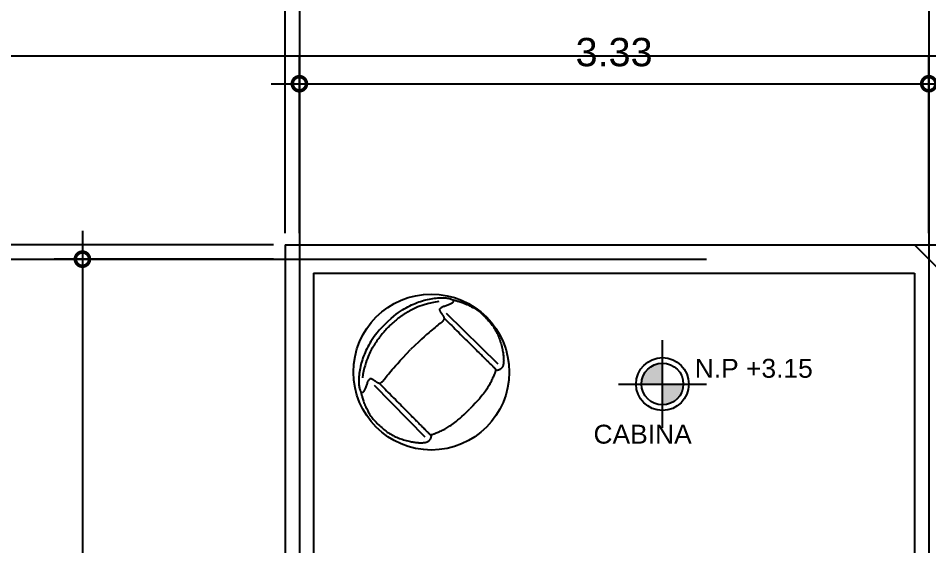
# Model space of a CAD drawing. Header units: inches. Extents: x -370 to 18, y -197 to 199.
# Drawn here: x -169.6 to -164.778, y 178.065 to 180.858 of the extents above; entities that cross this region are included whole.
import ezdxf
from ezdxf.enums import TextEntityAlignment as Align

# ---------------------------------------------------------------- set-up
doc = ezdxf.new("R2010")
doc.units = ezdxf.units.IN
doc.header["$MEASUREMENT"] = 0
doc.header["$PDMODE"] = 34
doc.header["$PDSIZE"] = 0.2
doc.linetypes.add('CENTER2', pattern=[28.575, 19.05, -3.175, 3.175, -3.175])
doc.layers.add('MUEBLES', color=7, linetype='Continuous')
doc.styles.get("Standard").update_dxf_attribs({"font": 'arial.ttf'})
doc.dimstyles.new('E100', dxfattribs={"dimtxt": 0.15, "dimasz": 0.15, "dimexe": 0.15, "dimexo": 0.0625, "dimgap": 0.09, "dimtad": 1, "dimzin": 0, "dimdsep": 46, "dimtxsty": 'Standard', "dimblk": 'DOTSMALL', "dimcen": 0.09, "dimdle": 0.15, "dimclrd": 1, "dimclre": 1, "dimclrt": 2, "dimazin": 0, "dimtfac": 1, "dimtofl": 0, "dimtmove": 1, "dimatfit": 1, "dimldrblk": 'OPEN90', "dimfxl": 1, "dimtolj": 1, "dimtzin": 0, "dimarcsym": 0})

# ---------------------------------------------------------------- blocks, each defined once
blk = doc.blocks.new('sillon_terraza_elev')
at = {"color": 1, "linetype": 'Continuous'}
for points in [[(3.7083, 16.2127), (3.6847, 16.2127), (3.6639, 16.212), (3.6457, 16.2108), (3.6297, 16.2091), (3.6154, 16.207), (3.6025, 16.2045), (3.5906, 16.2017), (3.5794, 16.1988), (3.5685, 16.1957), (3.5579, 16.1924), (3.5475, 16.189), (3.5374, 16.1855), (3.5275, 16.1818), (3.5179, 16.1779), (3.5085, 16.1739), (3.4993, 16.1697), (3.4903, 16.1653), (3.4816, 16.1608), (3.4731, 16.1561), (3.4648, 16.1512), (3.4567, 16.1463), (3.4489, 16.1411), (3.4412, 16.1359), (3.4338, 16.1305), (3.4266, 16.1251), (3.4197, 16.1195), (3.413, 16.114), (3.4067, 16.1084), (3.4008, 16.103), (3.3952, 16.0976), (3.3902, 16.0924), (3.3856, 16.0874), (3.3816, 16.0827), (3.3781, 16.0782), (3.3751, 16.074), (3.3725, 16.07), (3.3703, 16.0663), (3.3685, 16.0629), (3.3671, 16.0599), (3.3661, 16.0571), (3.3653, 16.0547), (3.3648, 16.0525), (3.3646, 16.0506), (3.3647, 16.049), (3.3649, 16.0475), (3.3654, 16.0462), (3.366, 16.0451), (3.3668, 16.044), (3.3678, 16.0431), (3.369, 16.0422), (3.3703, 16.0415), (3.372, 16.0411), (3.3739, 16.0408), (3.3762, 16.0408), (3.3788, 16.0412), (3.3819, 16.0419), (3.3854, 16.043), (3.3892, 16.0444), (3.3934, 16.0461), (3.3977, 16.048), (3.4022, 16.0499), (3.4068, 16.052), (3.4113, 16.054), (3.4157, 16.0559), (3.4199, 16.0577), (3.4239, 16.0594), (3.4277, 16.0608), (3.4312, 16.0621), (3.4345, 16.0632), (3.4375, 16.064), (3.4401, 16.0647), (3.4425, 16.0652), (3.4446, 16.0654), (3.4463, 16.0655), (3.4478, 16.0653), (3.449, 16.0648), (3.4501, 16.0642), (3.4511, 16.0633), (3.4519, 16.0621), (3.4526, 16.0608), (3.4533, 16.0592), (3.454, 16.0574), (3.4546, 16.0554), (3.4552, 16.0532), (3.4558, 16.051), (3.4563, 16.0486), (3.4568, 16.0461), (3.4572, 16.0435), (3.4577, 16.041), (3.4581, 16.0384), (3.4585, 16.0358), (3.4589, 16.0333), (3.4593, 16.0308), (3.4598, 16.0284), (3.4603, 16.0261), (3.4609, 16.024), (3.4615, 16.022), (3.4623, 16.0201), (3.4631, 16.0184), (3.464, 16.0169), (3.4649, 16.0155), (3.4659, 16.0142), (3.467, 16.013), (3.4682, 16.012), (3.4694, 16.0111), (3.4708, 16.0104), (3.4725, 16.0098), (3.4746, 16.0093), (3.4771, 16.009), (3.4802, 16.0089), (3.4839, 16.0089), (3.4885, 16.0091), (3.4939, 16.0095), (3.5001, 16.0101), (3.5071, 16.0108), (3.515, 16.0116), (3.5236, 16.0124), (3.5329, 16.0134), (3.543, 16.0144), (3.5537, 16.0153), (3.5651, 16.0163), (3.5777, 16.0173), (3.5921, 16.0182), (3.6087, 16.0191), (3.6281, 16.0199), (3.6508, 16.0208), (3.6773, 16.0215), (3.7083, 16.0223)], [(3.7083, 16.2127), (3.732, 16.2127), (3.7527, 16.212), (3.7709, 16.2108), (3.787, 16.2091), (3.8013, 16.207), (3.8141, 16.2045), (3.826, 16.2017), (3.8372, 16.1988), (3.8481, 16.1957), (3.8588, 16.1924), (3.8691, 16.189), (3.8793, 16.1855), (3.8891, 16.1818), (3.8988, 16.1779), (3.9082, 16.1739), (3.9174, 16.1697), (3.9263, 16.1653), (3.935, 16.1608), (3.9436, 16.1561), (3.9519, 16.1512), (3.9599, 16.1463), (3.9678, 16.1411), (3.9754, 16.1359), (3.9829, 16.1305), (3.9901, 16.1251), (3.997, 16.1195), (4.0037, 16.114), (4.01, 16.1084), (4.0159, 16.103), (4.0214, 16.0976), (4.0265, 16.0924), (4.031, 16.0874), (4.0351, 16.0827), (4.0386, 16.0782), (4.0416, 16.074), (4.0442, 16.07), (4.0463, 16.0663), (4.0481, 16.0629), (4.0495, 16.0599), (4.0506, 16.0571), (4.0513, 16.0547), (4.0518, 16.0525), (4.052, 16.0506), (4.052, 16.049), (4.0517, 16.0475), (4.0513, 16.0462), (4.0506, 16.0451), (4.0498, 16.044), (4.0488, 16.0431), (4.0477, 16.0422), (4.0463, 16.0415), (4.0447, 16.0411), (4.0428, 16.0408), (4.0405, 16.0408), (4.0379, 16.0412), (4.0348, 16.0419), (4.0313, 16.043), (4.0274, 16.0444), (4.0233, 16.0461), (4.0189, 16.048), (4.0144, 16.0499), (4.0099, 16.052), (4.0054, 16.054), (4.001, 16.0559), (3.9968, 16.0577), (3.9928, 16.0594), (3.989, 16.0608), (3.9854, 16.0621), (3.9822, 16.0632), (3.9792, 16.064), (3.9765, 16.0647), (3.9741, 16.0652), (3.9721, 16.0654), (3.9704, 16.0655), (3.9689, 16.0653), (3.9676, 16.0648), (3.9665, 16.0642), (3.9656, 16.0633), (3.9648, 16.0621), (3.964, 16.0608), (3.9633, 16.0592), (3.9627, 16.0574), (3.962, 16.0554), (3.9614, 16.0532), (3.9609, 16.051), (3.9604, 16.0486), (3.9599, 16.0461), (3.9594, 16.0435), (3.959, 16.041), (3.9586, 16.0384), (3.9582, 16.0358), (3.9578, 16.0333), (3.9573, 16.0308), (3.9569, 16.0284), (3.9564, 16.0261), (3.9558, 16.024), (3.9551, 16.022), (3.9544, 16.0201), (3.9536, 16.0184), (3.9527, 16.0169), (3.9517, 16.0155), (3.9507, 16.0142), (3.9496, 16.013), (3.9485, 16.012), (3.9472, 16.0111), (3.9458, 16.0104), (3.9441, 16.0098), (3.9421, 16.0093), (3.9396, 16.009), (3.9365, 16.0089), (3.9327, 16.0089), (3.9282, 16.0091), (3.9228, 16.0095), (3.9166, 16.0101), (3.9095, 16.0108), (3.9017, 16.0116), (3.8931, 16.0124), (3.8837, 16.0134), (3.8737, 16.0144), (3.863, 16.0153), (3.8515, 16.0163), (3.8389, 16.0173), (3.8246, 16.0182), (3.808, 16.0191), (3.7886, 16.0199), (3.7659, 16.0208), (3.7393, 16.0215), (3.7083, 16.0223)], [(3.9949, 16.097), (3.9702, 16.1131), (3.9494, 16.1261), (3.9318, 16.1364), (3.9172, 16.1444), (3.9048, 16.1506), (3.8944, 16.1553), (3.8852, 16.1589), (3.877, 16.1619), (3.8691, 16.1645), (3.8616, 16.1669), (3.8545, 16.1691), (3.8477, 16.1711), (3.8413, 16.1728), (3.8353, 16.1744), (3.8296, 16.1758), (3.8243, 16.1771), (3.8193, 16.1782), (3.8147, 16.1793), (3.8102, 16.1802), (3.806, 16.181), (3.8018, 16.1818), (3.7976, 16.1826), (3.7933, 16.1833), (3.7889, 16.184), (3.7843, 16.1846), (3.7795, 16.1853), (3.7745, 16.186), (3.7694, 16.1866), (3.7642, 16.1872), (3.7589, 16.1878), (3.7535, 16.1883), (3.7481, 16.1887), (3.7427, 16.1891), (3.7372, 16.1895), (3.7317, 16.1898), (3.7261, 16.19), (3.7205, 16.1901), (3.7146, 16.1902), (3.7086, 16.1901), (3.7025, 16.19), (3.6961, 16.1899), (3.6895, 16.1896), (3.6828, 16.1892), (3.6758, 16.1888), (3.6687, 16.1882), (3.6614, 16.1875), (3.654, 16.1867), (3.6464, 16.1858), (3.6387, 16.1848), (3.6309, 16.1836), (3.6231, 16.1824), (3.6152, 16.181), (3.6074, 16.1796), (3.5997, 16.1781), (3.5922, 16.1765), (3.5848, 16.1748), (3.5776, 16.1732), (3.5706, 16.1714), (3.5635, 16.1694), (3.5562, 16.1673), (3.5487, 16.1648), (3.5407, 16.162), (3.5323, 16.1588), (3.5231, 16.1551), (3.5132, 16.1509), (3.5025, 16.1461), (3.491, 16.1405), (3.4788, 16.1341), (3.4657, 16.1266), (3.4518, 16.118), (3.4372, 16.1082), (3.4217, 16.097)], [(3.365, 16.0532), (3.3641, 16.0516), (3.3631, 16.0498), (3.362, 16.048), (3.3609, 16.046), (3.3596, 16.0438), (3.3582, 16.0413), (3.3567, 16.0387), (3.355, 16.0357), (3.353, 16.0324), (3.351, 16.0287), (3.3487, 16.0247), (3.3464, 16.0204), (3.3439, 16.0157), (3.3414, 16.0107), (3.3388, 16.0054), (3.3362, 15.9997), (3.3335, 15.9937), (3.3309, 15.9875), (3.3284, 15.981), (3.3259, 15.9744), (3.3235, 15.9676), (3.3212, 15.9609), (3.3191, 15.9542), (3.3171, 15.9476), (3.3154, 15.9411), (3.3139, 15.9347), (3.3125, 15.9283), (3.3113, 15.9219), (3.3103, 15.9154), (3.3095, 15.9087), (3.3088, 15.9018), (3.3082, 15.8946), (3.3078, 15.8871), (3.3075, 15.8792), (3.3074, 15.8712), (3.3073, 15.863), (3.3075, 15.8548), (3.3077, 15.8466), (3.3081, 15.8385), (3.3087, 15.8305), (3.3094, 15.8228), (3.3102, 15.8152), (3.3112, 15.8079), (3.3124, 15.8007), (3.3137, 15.7936), (3.3152, 15.7866), (3.3169, 15.7798), (3.3188, 15.7729), (3.3208, 15.7661), (3.3231, 15.7593), (3.3255, 15.7526), (3.3282, 15.7458), (3.3311, 15.739), (3.3341, 15.7323), (3.3373, 15.7255), (3.3408, 15.7187), (3.3444, 15.7118), (3.3482, 15.705), (3.3521, 15.6984), (3.356, 15.6918), (3.3599, 15.6855), (3.3638, 15.6795), (3.3676, 15.6738), (3.3712, 15.6685), (3.3746, 15.6637), (3.3778, 15.6593), (3.3809, 15.6553), (3.3837, 15.6517), (3.3864, 15.6484), (3.389, 15.6453), (3.3914, 15.6426), (3.3937, 15.64), (3.3959, 15.6377), (3.398, 15.6355), (3.4, 15.6334), (3.402, 15.6316), (3.4038, 15.6298), (3.4057, 15.6281), (3.4075, 15.6266), (3.4093, 15.6251), (3.4111, 15.6237), (3.4129, 15.6223), (3.4147, 15.6211), (3.4165, 15.6199), (3.4182, 15.6188), (3.42, 15.6178), (3.4216, 15.6168), (3.4233, 15.616), (3.4249, 15.6153), (3.4264, 15.6146), (3.4279, 15.6141), (3.4293, 15.6136), (3.4307, 15.6132), (3.4321, 15.6129), (3.4335, 15.6127), (3.4349, 15.6125), (3.4363, 15.6123), (3.4377, 15.6122), (3.439, 15.6122), (3.4404, 15.6122), (3.4417, 15.6123), (3.443, 15.6124), (3.4442, 15.6125), (3.4454, 15.6127), (3.4466, 15.6129), (3.4477, 15.6131), (3.4488, 15.6134), (3.4498, 15.6137), (3.4509, 15.6141), (3.4519, 15.6145), (3.453, 15.6149), (3.454, 15.6154), (3.4551, 15.6159), (3.4562, 15.6165), (3.4573, 15.6171), (3.4583, 15.6177), (3.4594, 15.6184), (3.4603, 15.6191), (3.4612, 15.6198), (3.462, 15.6205), (3.4627, 15.6212), (3.4633, 15.6219), (3.4638, 15.6226), (3.4643, 15.6232), (3.4647, 15.6238), (3.465, 15.6244), (3.4652, 15.625), (3.4654, 15.6254), (3.4656, 15.6258), (3.4658, 15.6262), (3.4659, 15.6265), (3.4661, 15.6268), (3.4662, 15.627), (3.4663, 15.6272), (3.4663, 15.6273), (3.4664, 15.6275)], [(3.4385, 16.0259), (3.435, 15.642)], [(3.465, 16.0154), (3.465, 16.0146), (3.465, 16.0136), (3.465, 16.0119), (3.465, 16.0096), (3.4649, 16.0063), (3.4649, 16.0019), (3.4649, 15.9961), (3.4649, 15.9888), (3.4648, 15.9799), (3.4648, 15.9695), (3.4647, 15.9579), (3.4646, 15.9454), (3.4646, 15.9323), (3.4645, 15.9188), (3.4644, 15.9053), (3.4644, 15.8919), (3.4643, 15.879), (3.4642, 15.8665), (3.4642, 15.8544), (3.4641, 15.8428), (3.464, 15.8316), (3.464, 15.8209), (3.4639, 15.8105), (3.4639, 15.8006), (3.4638, 15.7911), (3.4638, 15.7819), (3.4637, 15.7731), (3.4637, 15.7647), (3.4637, 15.7567), (3.4636, 15.749), (3.4636, 15.7417), (3.4635, 15.7347), (3.4635, 15.728), (3.4635, 15.7217), (3.4634, 15.7156), (3.4634, 15.7099), (3.4634, 15.7045), (3.4634, 15.6994), (3.4633, 15.6945), (3.4633, 15.6899), (3.4633, 15.6856), (3.4633, 15.6816), (3.4632, 15.6778), (3.4632, 15.6742), (3.4632, 15.6708), (3.4632, 15.6677), (3.4632, 15.6648), (3.4632, 15.6621), (3.4631, 15.6596), (3.4631, 15.6573), (3.4631, 15.6552), (3.4631, 15.6533), (3.4631, 15.6515), (3.4631, 15.6499), (3.4631, 15.6484), (3.4631, 15.6471), (3.4631, 15.6459), (3.4631, 15.6448), (3.4631, 15.6438), (3.4631, 15.643), (3.4631, 15.6422), (3.463, 15.6416), (3.463, 15.641), (3.463, 15.6405), (3.463, 15.6401), (3.463, 15.6397), (3.463, 15.6393), (3.463, 15.639), (3.463, 15.6386), (3.4631, 15.6382), (3.4631, 15.6378), (3.4631, 15.6373), (3.4631, 15.6367), (3.4632, 15.636), (3.4632, 15.6353), (3.4632, 15.6346), (3.4633, 15.6339), (3.4633, 15.6333), (3.4634, 15.6327), (3.4634, 15.6321), (3.4635, 15.6317), (3.4635, 15.6313), (3.4635, 15.6311), (3.4636, 15.6308), (3.4636, 15.6307), (3.4636, 15.6306), (3.4637, 15.6305), (3.4637, 15.6304), (3.4637, 15.6303), (3.4638, 15.6302), (3.4638, 15.6301), (3.4639, 15.63), (3.464, 15.6298), (3.4642, 15.6296), (3.4644, 15.6294), (3.4647, 15.6291), (3.465, 15.6287), (3.4655, 15.6283), (3.466, 15.6278), (3.4667, 15.6272), (3.4675, 15.6266), (3.4684, 15.626), (3.4696, 15.6252), (3.4709, 15.6244), (3.4725, 15.6235), (3.4743, 15.6225), (3.4764, 15.6214), (3.4788, 15.6202), (3.4816, 15.6189), (3.4849, 15.6175), (3.4886, 15.6159), (3.4928, 15.6141), (3.4976, 15.6121), (3.5028, 15.61), (3.5084, 15.6078), (3.5143, 15.6056), (3.5204, 15.6033), (3.5266, 15.6011), (3.5328, 15.599), (3.539, 15.597), (3.545, 15.5951), (3.5511, 15.5934), (3.5571, 15.5919), (3.5634, 15.5904), (3.57, 15.589), (3.5769, 15.5877), (3.5843, 15.5864), (3.5924, 15.5851), (3.6012, 15.5839), (3.611, 15.5827), (3.6221, 15.5816), (3.6349, 15.5806), (3.6496, 15.5798), (3.6665, 15.5793), (3.686, 15.579), (3.7083, 15.579)], [(3.9517, 16.0154), (3.9517, 16.0146), (3.9517, 16.0136), (3.9517, 16.0119), (3.9517, 16.0096), (3.9517, 16.0063), (3.9517, 16.0019), (3.9518, 15.9961), (3.9518, 15.9888), (3.9518, 15.9799), (3.9519, 15.9695), (3.952, 15.9579), (3.952, 15.9454), (3.9521, 15.9323), (3.9522, 15.9188), (3.9522, 15.9053), (3.9523, 15.8919), (3.9524, 15.879), (3.9524, 15.8665), (3.9525, 15.8544), (3.9526, 15.8428), (3.9526, 15.8316), (3.9527, 15.8209), (3.9527, 15.8105), (3.9528, 15.8006), (3.9528, 15.7911), (3.9529, 15.7819), (3.9529, 15.7731), (3.953, 15.7647), (3.953, 15.7567), (3.953, 15.749), (3.9531, 15.7417), (3.9531, 15.7347), (3.9532, 15.728), (3.9532, 15.7217), (3.9532, 15.7156), (3.9532, 15.7099), (3.9533, 15.7045), (3.9533, 15.6994), (3.9533, 15.6945), (3.9534, 15.6899), (3.9534, 15.6856), (3.9534, 15.6816), (3.9534, 15.6778), (3.9534, 15.6742), (3.9535, 15.6708), (3.9535, 15.6677), (3.9535, 15.6648), (3.9535, 15.6621), (3.9535, 15.6596), (3.9535, 15.6573), (3.9535, 15.6552), (3.9535, 15.6533), (3.9536, 15.6515), (3.9536, 15.6499), (3.9536, 15.6484), (3.9536, 15.6471), (3.9536, 15.6459), (3.9536, 15.6448), (3.9536, 15.6438), (3.9536, 15.643), (3.9536, 15.6422), (3.9536, 15.6416), (3.9536, 15.641), (3.9536, 15.6405), (3.9536, 15.6401), (3.9536, 15.6397), (3.9536, 15.6393), (3.9536, 15.639), (3.9536, 15.6386), (3.9536, 15.6382), (3.9536, 15.6378), (3.9536, 15.6373), (3.9535, 15.6367), (3.9535, 15.636), (3.9535, 15.6353), (3.9534, 15.6346), (3.9534, 15.6339), (3.9533, 15.6333), (3.9533, 15.6327), (3.9532, 15.6321), (3.9532, 15.6317), (3.9532, 15.6313), (3.9531, 15.6311), (3.9531, 15.6308), (3.9531, 15.6307), (3.953, 15.6306), (3.953, 15.6305), (3.953, 15.6304), (3.9529, 15.6303), (3.9529, 15.6302), (3.9528, 15.6301), (3.9528, 15.63), (3.9526, 15.6298), (3.9525, 15.6296), (3.9523, 15.6294), (3.952, 15.6291), (3.9516, 15.6287), (3.9512, 15.6283), (3.9507, 15.6278), (3.95, 15.6272), (3.9492, 15.6266), (3.9482, 15.626), (3.9471, 15.6252), (3.9457, 15.6244), (3.9442, 15.6235), (3.9424, 15.6225), (3.9403, 15.6214), (3.9378, 15.6202), (3.935, 15.6189), (3.9318, 15.6175), (3.9281, 15.6159), (3.9238, 15.6141), (3.9191, 15.6121), (3.9139, 15.61), (3.9083, 15.6078), (3.9024, 15.6056), (3.8963, 15.6033), (3.8901, 15.6011), (3.8838, 15.599), (3.8777, 15.597), (3.8716, 15.5951), (3.8656, 15.5934), (3.8595, 15.5919), (3.8532, 15.5904), (3.8467, 15.589), (3.8398, 15.5877), (3.8323, 15.5864), (3.8243, 15.5851), (3.8155, 15.5839), (3.8057, 15.5827), (3.7945, 15.5816), (3.7818, 15.5806), (3.7671, 15.5798), (3.7501, 15.5793), (3.7307, 15.579), (3.7083, 15.579)], [(4.0517, 16.0532), (4.0526, 16.0516), (4.0536, 16.0498), (4.0547, 16.048), (4.0558, 16.046), (4.0571, 16.0438), (4.0584, 16.0413), (4.06, 16.0387), (4.0617, 16.0357), (4.0636, 16.0324), (4.0657, 16.0287), (4.0679, 16.0247), (4.0703, 16.0204), (4.0727, 16.0157), (4.0753, 16.0107), (4.0779, 16.0054), (4.0805, 15.9997), (4.0831, 15.9937), (4.0857, 15.9875), (4.0883, 15.981), (4.0908, 15.9744), (4.0932, 15.9676), (4.0955, 15.9609), (4.0976, 15.9542), (4.0995, 15.9476), (4.1013, 15.9411), (4.1028, 15.9347), (4.1041, 15.9283), (4.1053, 15.9219), (4.1063, 15.9154), (4.1072, 15.9087), (4.1079, 15.9018), (4.1084, 15.8946), (4.1089, 15.8871), (4.1091, 15.8792), (4.1093, 15.8712), (4.1093, 15.863), (4.1092, 15.8548), (4.1089, 15.8466), (4.1085, 15.8385), (4.108, 15.8305), (4.1073, 15.8228), (4.1065, 15.8152), (4.1055, 15.8079), (4.1043, 15.8007), (4.103, 15.7936), (4.1015, 15.7866), (4.0998, 15.7798), (4.0979, 15.7729), (4.0958, 15.7661), (4.0936, 15.7593), (4.0911, 15.7526), (4.0885, 15.7458), (4.0856, 15.739), (4.0826, 15.7323), (4.0793, 15.7255), (4.0759, 15.7187), (4.0722, 15.7118), (4.0685, 15.705), (4.0646, 15.6984), (4.0606, 15.6918), (4.0567, 15.6855), (4.0529, 15.6795), (4.0491, 15.6738), (4.0455, 15.6685), (4.0421, 15.6637), (4.0388, 15.6593), (4.0358, 15.6553), (4.0329, 15.6517), (4.0302, 15.6484), (4.0276, 15.6453), (4.0252, 15.6426), (4.0229, 15.64), (4.0207, 15.6377), (4.0186, 15.6355), (4.0166, 15.6334), (4.0147, 15.6316), (4.0128, 15.6298), (4.011, 15.6281), (4.0092, 15.6266), (4.0074, 15.6251), (4.0055, 15.6237), (4.0037, 15.6223), (4.0019, 15.6211), (4.0002, 15.6199), (3.9984, 15.6188), (3.9967, 15.6178), (3.995, 15.6168), (3.9934, 15.616), (3.9918, 15.6153), (3.9903, 15.6146), (3.9888, 15.6141), (3.9873, 15.6136), (3.9859, 15.6132), (3.9845, 15.6129), (3.9831, 15.6127), (3.9817, 15.6125), (3.9804, 15.6123), (3.979, 15.6122), (3.9776, 15.6122), (3.9763, 15.6122), (3.975, 15.6123), (3.9737, 15.6124), (3.9724, 15.6125), (3.9712, 15.6127), (3.9701, 15.6129), (3.969, 15.6131), (3.9679, 15.6134), (3.9668, 15.6137), (3.9658, 15.6141), (3.9648, 15.6145), (3.9637, 15.6149), (3.9626, 15.6154), (3.9616, 15.6159), (3.9605, 15.6165), (3.9594, 15.6171), (3.9583, 15.6177), (3.9573, 15.6184), (3.9563, 15.6191), (3.9554, 15.6198), (3.9546, 15.6205), (3.9539, 15.6212), (3.9533, 15.6219), (3.9528, 15.6226), (3.9524, 15.6232), (3.952, 15.6238), (3.9517, 15.6244), (3.9514, 15.625), (3.9512, 15.6254), (3.951, 15.6258), (3.9509, 15.6262), (3.9507, 15.6265), (3.9506, 15.6268), (3.9505, 15.627), (3.9504, 15.6272), (3.9503, 15.6273), (3.9503, 15.6275)], [(3.9781, 16.0259), (3.9817, 15.642)]]:
    blk.add_lwpolyline(points, dxfattribs=at)
blk = doc.blocks.new('EJE NORTE NUEVO')
at = {"color": 2, "linetype": 'CENTER2'}
blk.add_line((0, 2.5579), (0, -2.5579), dxfattribs=at)
at = {"color": 4}
blk.add_attdef('A', text='', height=0.3581, dxfattribs=at).set_placement((0, 2.9051), align=Align.MIDDLE_CENTER)
blk = doc.blocks.new('_DotSmall')
at = {"color": 0, "linetype": 'ByBlock', "const_width": 0.5}
blk.add_lwpolyline([(-0.0625, 0, 1), (0.0625, 0, 1)], format="xyb", close=True, dxfattribs=at)
blk = doc.blocks.new('*D717')
at = {"color": 1, "lineweight": -2, "transparency": 16777216}
for p, q in [((-168.1108, 179.7198), (-168.1108, 180.6608)), ((-164.7777, 179.7198), (-164.7777, 180.6608)), ((-168.2608, 180.5108), (-164.6277, 180.5108))]:
    blk.add_line(p, q, dxfattribs=at)
at = {"layer": 'DEFPOINTS', "color": 0, "transparency": 16777216}
for p in [(-164.7777, 180.5108), (-168.1108, 179.6573), (-164.7777, 179.6573)]:
    blk.add_point(p, dxfattribs=at)
at = {"color": 1, "lineweight": -2, "transparency": 16777216, "xscale": 0.15, "yscale": 0.15, "zscale": 0.15, "rotation": 180}
blk.add_blockref('_DotSmall', (-168.1108, 180.5108), dxfattribs=at)
at = {"color": 1, "lineweight": -2, "transparency": 16777216, "xscale": 0.15, "yscale": 0.15, "zscale": 0.15}
blk.add_blockref('_DotSmall', (-164.7777, 180.5108), dxfattribs=at)
at = {"color": 2, "transparency": 16777216, "insert": (-166.4442, 180.6774), "char_height": 0.15, "attachment_point": 5}
blk.add_mtext('\\A1;3.33', dxfattribs=at)
blk = doc.blocks.new('_Open90')
at = {"color": 0, "linetype": 'ByBlock', "lineweight": -2}
for p, q in [((-0.5, 0.5), (0, 0)), ((0, 0), (-1, 0)), ((0, 0), (-0.5, -0.5))]:
    blk.add_line(p, q, dxfattribs=at)
blk = doc.blocks.new('*D718')
at = {"color": 1, "lineweight": -2, "transparency": 16777216}
for p, q in [((-164.7777, 179.7198), (-164.7777, 180.6608)), ((-161.4608, 179.7198), (-161.4608, 180.6608)), ((-164.9277, 180.5108), (-161.3108, 180.5108))]:
    blk.add_line(p, q, dxfattribs=at)
at = {"layer": 'DEFPOINTS', "color": 0, "transparency": 16777216}
for p in [(-161.4608, 180.5108), (-164.7777, 179.6573), (-161.4608, 179.6573)]:
    blk.add_point(p, dxfattribs=at)
at = {"color": 1, "lineweight": -2, "transparency": 16777216, "xscale": 0.15, "yscale": 0.15, "zscale": 0.15, "rotation": 180}
blk.add_blockref('_DotSmall', (-164.7777, 180.5108), dxfattribs=at)
at = {"color": 1, "lineweight": -2, "transparency": 16777216, "xscale": 0.15, "yscale": 0.15, "zscale": 0.15}
blk.add_blockref('_DotSmall', (-161.4608, 180.5108), dxfattribs=at)
at = {"color": 2, "transparency": 16777216, "insert": (-163.1192, 180.6774), "char_height": 0.15, "attachment_point": 5}
blk.add_mtext('\\A1;3.32', dxfattribs=at)
blk = doc.blocks.new('*D728')
at = {"color": 1, "lineweight": -2, "transparency": 16777216}
for p, q in [((-168.1858, 179.7198), (-168.1858, 181.424)), ((-152.8358, 179.7198), (-152.8358, 181.424)), ((-168.3358, 181.274), (-152.6858, 181.274))]:
    blk.add_line(p, q, dxfattribs=at)
at = {"layer": 'DEFPOINTS', "color": 0, "transparency": 16777216}
for p in [(-152.8358, 181.274), (-168.1858, 179.6573), (-152.8358, 179.6573)]:
    blk.add_point(p, dxfattribs=at)
at = {"color": 1, "lineweight": -2, "transparency": 16777216, "xscale": 0.15, "yscale": 0.15, "zscale": 0.15, "rotation": 180}
blk.add_blockref('_DotSmall', (-168.1858, 181.274), dxfattribs=at)
at = {"color": 1, "lineweight": -2, "transparency": 16777216, "xscale": 0.15, "yscale": 0.15, "zscale": 0.15}
blk.add_blockref('_DotSmall', (-152.8358, 181.274), dxfattribs=at)
at = {"color": 2, "transparency": 16777216, "insert": (-160.5108, 181.4406), "char_height": 0.15, "attachment_point": 5}
blk.add_mtext('\\A1;15.35', dxfattribs=at)
blk = doc.blocks.new('*D721')
at = {"color": 1, "lineweight": -2, "transparency": 16777216}
for p, q in [((-169.2599, 179.7323), (-169.2599, 175.0939)), ((-168.2483, 179.5823), (-169.4099, 179.5823)), ((-168.2483, 175.2439), (-169.4099, 175.2439))]:
    blk.add_line(p, q, dxfattribs=at)
at = {"layer": 'DEFPOINTS', "color": 0, "transparency": 16777216}
for p in [(-168.1858, 179.5823), (-169.2599, 175.2439), (-168.1858, 175.2439)]:
    blk.add_point(p, dxfattribs=at)
at = {"color": 1, "lineweight": -2, "transparency": 16777216, "xscale": 0.15, "yscale": 0.15, "zscale": 0.15}
for p, rotation in [((-169.2599, 179.5823), 90), ((-169.2599, 175.2439), 270)]:
    blk.add_blockref('_DotSmall', p, dxfattribs=dict(at, rotation=rotation))
at = {"color": 2, "transparency": 16777216, "insert": (-169.4265, 177.4131), "char_height": 0.15, "attachment_point": 5, "rotation": 90}
blk.add_mtext('\\A1;4.34', dxfattribs=at)
blk = doc.blocks.new('*D724')
at = {"color": 1, "lineweight": -2, "transparency": 16777216}
for p, q in [((-170.186, 179.8073), (-170.186, 170.5073)), ((-168.2483, 179.6573), (-170.336, 179.6573)), ((-168.2483, 170.6573), (-170.336, 170.6573))]:
    blk.add_line(p, q, dxfattribs=at)
at = {"layer": 'DEFPOINTS', "color": 0, "transparency": 16777216}
for p in [(-168.1858, 179.6573), (-170.186, 170.6573), (-168.1858, 170.6573)]:
    blk.add_point(p, dxfattribs=at)
at = {"color": 1, "lineweight": -2, "transparency": 16777216, "xscale": 0.15, "yscale": 0.15, "zscale": 0.15}
for p, rotation in [((-170.186, 179.6573), 90), ((-170.186, 170.6573), 270)]:
    blk.add_blockref('_DotSmall', p, dxfattribs=dict(at, rotation=rotation))
at = {"color": 2, "transparency": 16777216, "insert": (-170.3526, 175.1573), "char_height": 0.15, "attachment_point": 5, "rotation": 90}
blk.add_mtext('\\A1;9.00', dxfattribs=at)
blk = doc.blocks.new('A$C01451027')
h = blk.add_hatch(color=256)
h.dxf.hatch_style = 1
h.paths.add_polyline_path([(-0.1106, 0), (0, 0), (0, 0.1106, 0.414214)])
h = blk.add_hatch(color=256)
h.dxf.hatch_style = 1
h.paths.add_polyline_path([(0, 0), (0, -0.1106, 0.414214), (0.1106, 0)])
at = {"color": 2}
for p, q in [((0, -0.2327), (0, 0.2327)), ((-0.2327, 0), (0.2327, 0))]:
    blk.add_line(p, q, dxfattribs=at)
blk.add_circle((0, 0), 0.1398, dxfattribs=at)
at = {"color": 3}
blk.add_circle((0, 0), 0.1106, dxfattribs=at)

msp = doc.modelspace()

# ---------------------------------------------------------------- linework, layer by layer
at = {"color": 8}
msp.add_line((-150.30578, 180.65734), (-170.06252, 180.65734), dxfattribs=at)
at = {"color": 4}
for p, q in [((-168.18578, 179.65734), (-168.18578, 170.65734)), ((-168.18578, 179.65734), (-163.68578, 179.65734)), ((-168.03578, 179.50734), (-168.03578, 170.80734)), ((-168.03578, 179.50734), (-164.85268, 179.50734)), ((-164.85268, 179.50734), (-164.85268, 174.80734))]:
    msp.add_line(p, q, dxfattribs=at)
msp.add_line((-164.70268, 179.50734), (-164.85268, 179.65734))
at = {"color": 8}
msp.add_circle((-167.41208, 178.98463), 0.41254, dxfattribs=at)

# ---------------------------------------------------------------- block references
for name, p in [('EJE NORTE NUEVO', (-168.11078, 179.58234)), ('EJE NORTE NUEVO', (-164.77768, 179.58234)), ('A$C01451027', (-166.18822, 178.92138))]:
    msp.add_blockref(name, p)
at = {"rotation": 90}
msp.add_blockref('EJE NORTE NUEVO', (-168.51252, 179.58234), dxfattribs=at)
at = {"layer": 'MUEBLES', "rotation": 45}
msp.add_blockref('sillon_terraza_elev', (-158.81468, 165.15183), dxfattribs=at)

# ---------------------------------------------------------------- texts
at = {"color": 2, "insert": (-166.55329, 178.70584), "char_height": 0.1, "attachment_point": 1}
msp.add_mtext('CABINA', dxfattribs=at)
at = {"layer": 'MUEBLES', "color": 2}
msp.add_text('N.P +3.15', height=0.1, dxfattribs=at).set_placement((-166.01724, 178.95459))

# ---------------------------------------------------------------- dimensions: what is measured, and where the dimension line sits
for base, p1, p2, picture, middle in [((-152.83578, 181.274), (-168.18578, 179.65734), (-152.83578, 179.65734), '*D728', (-160.51078, 181.44064)), ((-164.77768, 180.5108), (-168.11078, 179.65734), (-164.77768, 179.65734), '*D717', (-166.44423, 180.67744)), ((-161.46078, 180.5108), (-164.77768, 179.65734), (-161.46078, 179.65734), '*D718', (-163.11923, 180.67744))]:
    dim = msp.add_linear_dim(base=base, p1=p1, p2=p2, dimstyle='E100')
    dim.commit()
    dim.dimension.update_dxf_attribs({"geometry": picture, "text_midpoint": middle})
for base, p1, p2, picture, middle in [((-170.18598, 170.65734), (-168.18578, 179.65734), (-168.18578, 170.65734), '*D724', (-170.35256, 175.15734)), ((-169.25988, 175.24394), (-168.18578, 179.58234), (-168.18578, 175.24394), '*D721', (-169.42652, 177.41314))]:
    dim = msp.add_linear_dim(base=base, p1=p1, p2=p2, angle=90, dimstyle='E100')
    dim.commit()
    dim.dimension.update_dxf_attribs({"geometry": picture, "text_midpoint": middle})

doc.saveas('drawing.dxf')
